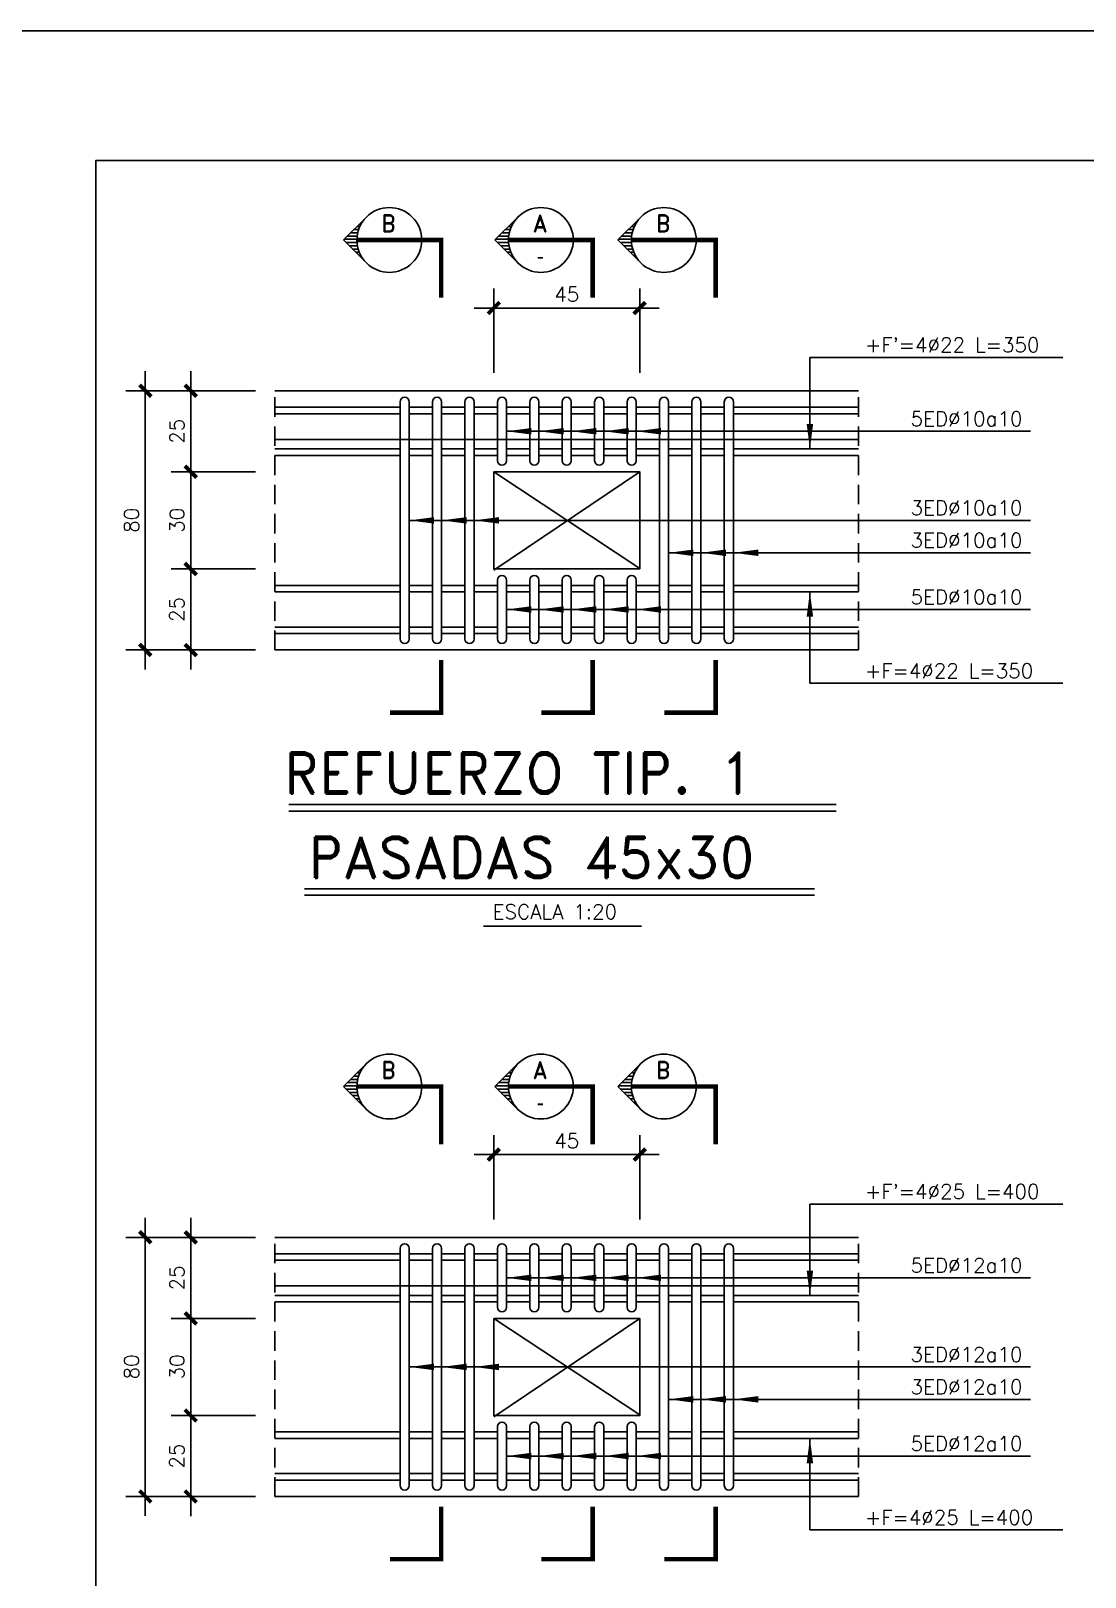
# Model space of a CAD drawing. Extents: x -5655 to 11739, y 66 to 16160.
# Drawn here: x 4039 to 4852, y 2930 to 4123 of the extents above; entities that cross this region are included whole.
import ezdxf
from ezdxf.enums import TextEntityAlignment as Align

# ---------------------------------------------------------------- set-up
doc = ezdxf.new("R2010")
doc.units = 0
doc.header["$LTSCALE"] = 30
doc.header["$MEASUREMENT"] = 0
doc.linetypes.add('DASHED', pattern=[0.75, 0.5, -0.25])
doc.layers.get('0').update_dxf_attribs({"linetype": 'CONTINUOUS'})
for name, color, linetype in [('CORTES', 5, 'CONTINUOUS'), ('RLA-CORTES', 5, 'CONTINUOUS'), ('RLA-FORMATO', 7, 'CONTINUOUS'), ('TEXTOS1', 9, 'CONTINUOUS')]:
    doc.layers.add(name, color=color, linetype=linetype)
doc.styles.add('ROMAND', font='romand', dxfattribs={"height": 31.5})
doc.styles.add('ROMANS', font='romans.shx', dxfattribs={"height": 11.25})
doc.styles.add('SIETE50', font='ROMAND.SHX', dxfattribs={"height": 31.5})
doc.dimstyles.new('ING20', dxfattribs={"dimscale": 50, "dimtxt": 0.27, "dimasz": 0.3, "dimexe": 0.3, "dimexo": 1, "dimgap": 0.1, "dimtad": 1, "dimdec": 1, "dimlfac": 0.4, "dimzin": 12, "dimdsep": 46, "dimtxsty": 'ROMANS', "dimblk1": 'TICK1', "dimblk2": 'TICK1', "dimsah": 1, "dimcen": 0.09, "dimse1": 1, "dimse2": 1, "dimclrd": 2, "dimclre": 1, "dimclrt": 3, "dimadec": 0, "dimazin": 0, "dimtfac": 1, "dimtdec": 1, "dimtix": 1, "dimtmove": 2, "dimatfit": 3, "dimldrblk": 'TICK1', "dimfxl": 1, "dimtolj": 1, "dimtzin": 12, "dimarcsym": 0})

# ---------------------------------------------------------------- blocks, each defined once
blk = doc.blocks.new('TICK1')
at = {"color": 2}
for points in [[(0, 0), (-1, 0)], [(0, 0), (1, 0)]]:
    blk.add_lwpolyline(points, dxfattribs=at)
at = {"color": 2, "const_width": 0.2}
blk.add_lwpolyline([(-0.3, -0.3), (0.3, 0.3)], dxfattribs=at)
blk = doc.blocks.new('*D60')
at = {"layer": 'RLA-CORTES', "color": 2, "lineweight": -2, "transparency": 16777216}
blk.add_line((4127.2, 3660.5), (4127.2, 3830.5), dxfattribs=at)
at = {"layer": 'RLA-CORTES', "color": 2, "lineweight": -2, "transparency": 16777216, "xscale": 15, "yscale": 15, "zscale": 15}
for p, rotation in [((4127.2, 3845.5), 90), ((4127.2, 3645.5), 270)]:
    blk.add_blockref('TICK1', p, dxfattribs=dict(at, rotation=rotation))
at = {"layer": 'RLA-CORTES', "color": 3, "transparency": 16777216, "insert": (4116.6, 3745.5), "char_height": 11.25, "attachment_point": 5, "rotation": 90, "style": 'ROMANS'}
blk.add_mtext('\\A1;80', dxfattribs=at)
blk = doc.blocks.new('*D61')
at = {"layer": 'RLA-CORTES', "color": 2, "lineweight": -2, "transparency": 16777216}
blk.add_line((4162.2, 3723), (4162.2, 3768), dxfattribs=at)
at = {"layer": 'RLA-CORTES', "color": 2, "lineweight": -2, "transparency": 16777216, "xscale": 15, "yscale": 15, "zscale": 15}
for p, rotation in [((4162.2, 3783), 90), ((4162.2, 3708), 270)]:
    blk.add_blockref('TICK1', p, dxfattribs=dict(at, rotation=rotation))
at = {"layer": 'RLA-CORTES', "color": 3, "transparency": 16777216, "insert": (4151.6, 3745.5), "char_height": 11.25, "attachment_point": 5, "rotation": 90, "style": 'ROMANS'}
blk.add_mtext('\\A1;30', dxfattribs=at)
blk = doc.blocks.new('*D62')
at = {"layer": 'RLA-CORTES', "color": 2, "lineweight": -2, "transparency": 16777216}
blk.add_line((4410.9, 3909.3), (4493.4, 3909.3), dxfattribs=at)
at = {"layer": 'RLA-CORTES', "color": 2, "lineweight": -2, "transparency": 16777216, "xscale": 15, "yscale": 15, "zscale": 15, "rotation": 180}
blk.add_blockref('TICK1', (4395.9, 3909.3), dxfattribs=at)
at = {"layer": 'RLA-CORTES', "color": 2, "lineweight": -2, "transparency": 16777216, "xscale": 15, "yscale": 15, "zscale": 15}
blk.add_blockref('TICK1', (4508.4, 3909.3), dxfattribs=at)
at = {"layer": 'RLA-CORTES', "color": 3, "transparency": 16777216, "insert": (4452.2, 3919.9), "char_height": 11.25, "attachment_point": 5, "style": 'ROMANS'}
blk.add_mtext('\\A1;45', dxfattribs=at)
blk = doc.blocks.new('*D63')
at = {"layer": 'RLA-CORTES', "color": 2, "lineweight": -2, "transparency": 16777216}
blk.add_line((4162.2, 3798), (4162.2, 3830.5), dxfattribs=at)
at = {"layer": 'RLA-CORTES', "color": 2, "lineweight": -2, "transparency": 16777216, "xscale": 15, "yscale": 15, "zscale": 15}
for p, rotation in [((4162.2, 3845.5), 90), ((4162.2, 3783), 270)]:
    blk.add_blockref('TICK1', p, dxfattribs=dict(at, rotation=rotation))
at = {"layer": 'RLA-CORTES', "color": 3, "transparency": 16777216, "insert": (4151.6, 3814.2), "char_height": 11.25, "attachment_point": 5, "rotation": 90, "style": 'ROMANS'}
blk.add_mtext('\\A1;25', dxfattribs=at)
blk = doc.blocks.new('*D50')
at = {"layer": 'RLA-CORTES', "color": 2, "lineweight": -2, "transparency": 16777216}
blk.add_line((3283.5, 167.6), (3283.5, 200.1), dxfattribs=at)
at = {"layer": 'RLA-CORTES', "color": 2, "lineweight": -2, "transparency": 16777216, "xscale": 15, "yscale": 15, "zscale": 15}
for p, rotation in [((3283.5, 215.1), 90), ((3283.5, 152.6), 270)]:
    blk.add_blockref('TICK1', p, dxfattribs=dict(at, rotation=rotation))
at = {"layer": 'RLA-CORTES', "color": 3, "transparency": 16777216, "insert": (3272.8, 183.9), "char_height": 11.25, "attachment_point": 5, "rotation": 90, "style": 'ROMANS'}
blk.add_mtext('\\A1;25', dxfattribs=at)
blk = doc.blocks.new('*X49')
at = {"color": 0}
for p, q in [((2610.1, 1260), (2610.4, 1260)), ((2611.9, 1257.5), (2612.9, 1257.5)), ((2613.2, 1255), (2615.4, 1255)), ((2614.2, 1252.5), (2617.9, 1252.5)), ((2614.9, 1250), (2620.4, 1250)), ((2615.3, 1247.5), (2622.9, 1247.5)), ((2615.4, 1242.5), (2623.9, 1242.5)), ((2615.5, 1245), (2625.4, 1245)), ((2610.9, 1230), (2611.4, 1230)), ((2612.4, 1232.5), (2613.9, 1232.5)), ((2613.6, 1235), (2616.4, 1235)), ((2614.5, 1237.5), (2618.9, 1237.5)), ((2615.1, 1240), (2621.4, 1240)), ((2608.8, 1227.5), (2608.9, 1227.5))]:
    blk.add_line(p, q, dxfattribs=at)
blk = doc.blocks.new('*D72')
at = {"layer": 'RLA-CORTES', "color": 2, "lineweight": -2, "transparency": 16777216}
blk.add_line((4127.2, 3007.3), (4127.2, 3177.3), dxfattribs=at)
at = {"layer": 'RLA-CORTES', "color": 2, "lineweight": -2, "transparency": 16777216, "xscale": 15, "yscale": 15, "zscale": 15}
for p, rotation in [((4127.2, 3192.3), 90), ((4127.2, 2992.3), 270)]:
    blk.add_blockref('TICK1', p, dxfattribs=dict(at, rotation=rotation))
at = {"layer": 'RLA-CORTES', "color": 3, "transparency": 16777216, "insert": (4116.6, 3092.3), "char_height": 11.25, "attachment_point": 5, "rotation": 90, "style": 'ROMANS'}
blk.add_mtext('\\A1;80', dxfattribs=at)
blk = doc.blocks.new('*D73')
at = {"layer": 'RLA-CORTES', "color": 2, "lineweight": -2, "transparency": 16777216}
blk.add_line((4162.2, 3069.8), (4162.2, 3114.8), dxfattribs=at)
at = {"layer": 'RLA-CORTES', "color": 2, "lineweight": -2, "transparency": 16777216, "xscale": 15, "yscale": 15, "zscale": 15}
for p, rotation in [((4162.2, 3129.8), 90), ((4162.2, 3054.8), 270)]:
    blk.add_blockref('TICK1', p, dxfattribs=dict(at, rotation=rotation))
at = {"layer": 'RLA-CORTES', "color": 3, "transparency": 16777216, "insert": (4151.6, 3092.3), "char_height": 11.25, "attachment_point": 5, "rotation": 90, "style": 'ROMANS'}
blk.add_mtext('\\A1;30', dxfattribs=at)
blk = doc.blocks.new('*D74')
at = {"layer": 'RLA-CORTES', "color": 2, "lineweight": -2, "transparency": 16777216}
blk.add_line((4410.9, 3256.1), (4493.4, 3256.1), dxfattribs=at)
at = {"layer": 'RLA-CORTES', "color": 2, "lineweight": -2, "transparency": 16777216, "xscale": 15, "yscale": 15, "zscale": 15, "rotation": 180}
blk.add_blockref('TICK1', (4395.9, 3256.1), dxfattribs=at)
at = {"layer": 'RLA-CORTES', "color": 2, "lineweight": -2, "transparency": 16777216, "xscale": 15, "yscale": 15, "zscale": 15}
blk.add_blockref('TICK1', (4508.4, 3256.1), dxfattribs=at)
at = {"layer": 'RLA-CORTES', "color": 3, "transparency": 16777216, "insert": (4452.2, 3266.8), "char_height": 11.25, "attachment_point": 5, "style": 'ROMANS'}
blk.add_mtext('\\A1;45', dxfattribs=at)
blk = doc.blocks.new('*D75')
at = {"layer": 'RLA-CORTES', "color": 2, "lineweight": -2, "transparency": 16777216}
blk.add_line((4162.2, 3144.8), (4162.2, 3177.3), dxfattribs=at)
at = {"layer": 'RLA-CORTES', "color": 2, "lineweight": -2, "transparency": 16777216, "xscale": 15, "yscale": 15, "zscale": 15}
for p, rotation in [((4162.2, 3192.3), 90), ((4162.2, 3129.8), 270)]:
    blk.add_blockref('TICK1', p, dxfattribs=dict(at, rotation=rotation))
at = {"layer": 'RLA-CORTES', "color": 3, "transparency": 16777216, "insert": (4151.6, 3161), "char_height": 11.25, "attachment_point": 5, "rotation": 90, "style": 'ROMANS'}
blk.add_mtext('\\A1;25', dxfattribs=at)
blk = doc.blocks.new('A$C4A9C2AA3')
at = {"layer": 'RLA-CORTES'}
dim = blk.add_linear_dim(base=(-50, 0), p1=(-50, -62.5), p2=(0, 0), angle=90, dimstyle='ING20', dxfattribs=at)
dim.commit()
dim.dimension.update_dxf_attribs({"geometry": '*D50', "text_midpoint": (-60.62, -31.25), "insert": (-3333.47, -215.11)})

msp = doc.modelspace()

# ---------------------------------------------------------------- linework, layer by layer
at = {"layer": 'CORTES', "color": 2}
for p, q in [((4323.682, 3832.774), (4227.182, 3832.774)), ((4348.682, 3832.774), (4330.682, 3832.774)), ((4373.682, 3832.774), (4355.682, 3832.774)), ((4398.682, 3832.774), (4380.682, 3832.774)), ((4423.682, 3832.774), (4405.682, 3832.774)), ((4448.682, 3832.774), (4430.682, 3832.774)), ((4473.682, 3832.774), (4455.682, 3832.774)), ((4498.682, 3832.774), (4480.682, 3832.774)), ((4523.682, 3832.774), (4505.682, 3832.774)), ((4548.682, 3832.774), (4530.682, 3832.774)), ((4573.682, 3832.774), (4555.682, 3832.774)), ((4677.182, 3832.774), (4580.682, 3832.774)), ((4323.682, 3827.784), (4227.182, 3827.784)), ((4348.682, 3827.784), (4330.682, 3827.784)), ((4373.682, 3827.784), (4355.682, 3827.784)), ((4398.682, 3827.784), (4380.682, 3827.784)), ((4423.682, 3827.784), (4405.682, 3827.784)), ((4448.682, 3827.784), (4430.682, 3827.784)), ((4473.682, 3827.784), (4455.682, 3827.784)), ((4498.682, 3827.784), (4480.682, 3827.784)), ((4523.682, 3827.784), (4505.682, 3827.784)), ((4548.682, 3827.784), (4530.682, 3827.784)), ((4573.682, 3827.784), (4555.682, 3827.784)), ((4677.182, 3827.784), (4580.682, 3827.784)), ((4323.682, 3800.632), (4227.182, 3800.632)), ((4323.682, 3795.642), (4227.182, 3795.642)), ((4348.682, 3800.632), (4330.682, 3800.632)), ((4348.682, 3795.642), (4330.682, 3795.642)), ((4373.682, 3800.632), (4355.682, 3800.632)), ((4373.682, 3795.642), (4355.682, 3795.642)), ((4398.682, 3800.632), (4380.682, 3800.632)), ((4398.682, 3795.642), (4380.682, 3795.642)), ((4423.682, 3800.632), (4405.682, 3800.632)), ((4423.682, 3795.642), (4405.682, 3795.642)), ((4448.682, 3800.632), (4430.682, 3800.632)), ((4448.682, 3795.642), (4430.682, 3795.642)), ((4473.682, 3800.632), (4455.682, 3800.632)), ((4473.682, 3795.642), (4455.682, 3795.642)), ((4498.682, 3800.632), (4480.682, 3800.632)), ((4498.682, 3795.642), (4480.682, 3795.642)), ((4523.682, 3800.632), (4505.682, 3800.632)), ((4523.682, 3795.642), (4505.682, 3795.642)), ((4548.682, 3800.632), (4530.682, 3800.632)), ((4548.682, 3795.642), (4530.682, 3795.642)), ((4573.682, 3800.632), (4555.682, 3800.632)), ((4573.682, 3795.642), (4555.682, 3795.642)), ((4677.182, 3800.632), (4580.682, 3800.632)), ((4677.182, 3795.642), (4580.682, 3795.642)), ((4323.682, 3695.274), (4227.182, 3695.274)), ((4323.682, 3690.284), (4227.182, 3690.284)), ((4348.682, 3695.274), (4330.682, 3695.274)), ((4348.682, 3690.284), (4330.682, 3690.284)), ((4373.682, 3695.274), (4355.682, 3695.274)), ((4373.682, 3690.284), (4355.682, 3690.284)), ((4398.682, 3695.274), (4380.682, 3695.274)), ((4398.682, 3690.284), (4380.682, 3690.284)), ((4423.682, 3695.274), (4405.682, 3695.274)), ((4423.682, 3690.284), (4405.682, 3690.284)), ((4448.682, 3695.274), (4430.682, 3695.274)), ((4448.682, 3690.284), (4430.682, 3690.284)), ((4473.682, 3695.274), (4455.682, 3695.274)), ((4473.682, 3690.284), (4455.682, 3690.284)), ((4498.682, 3695.274), (4480.682, 3695.274)), ((4498.682, 3690.284), (4480.682, 3690.284)), ((4523.682, 3695.274), (4505.682, 3695.274)), ((4523.682, 3690.284), (4505.682, 3690.284)), ((4548.682, 3695.274), (4530.682, 3695.274)), ((4548.682, 3690.284), (4530.682, 3690.284)), ((4573.682, 3695.274), (4555.682, 3695.274)), ((4573.682, 3690.284), (4555.682, 3690.284)), ((4677.182, 3695.274), (4580.682, 3695.274)), ((4677.182, 3690.284), (4580.682, 3690.284)), ((4323.682, 3663.132), (4227.182, 3663.132)), ((4348.682, 3663.132), (4330.682, 3663.132)), ((4373.682, 3663.132), (4355.682, 3663.132)), ((4398.682, 3663.132), (4380.682, 3663.132)), ((4423.682, 3663.132), (4405.682, 3663.132)), ((4448.682, 3663.132), (4430.682, 3663.132)), ((4473.682, 3663.132), (4455.682, 3663.132)), ((4498.682, 3663.132), (4480.682, 3663.132)), ((4523.682, 3663.132), (4505.682, 3663.132)), ((4548.682, 3663.132), (4530.682, 3663.132)), ((4573.682, 3663.132), (4555.682, 3663.132)), ((4677.182, 3663.132), (4580.682, 3663.132)), ((4323.682, 3658.142), (4227.182, 3658.142)), ((4348.682, 3658.142), (4330.682, 3658.142)), ((4373.682, 3658.142), (4355.682, 3658.142)), ((4398.682, 3658.142), (4380.682, 3658.142)), ((4423.682, 3658.142), (4405.682, 3658.142)), ((4448.682, 3658.142), (4430.682, 3658.142)), ((4473.682, 3658.142), (4455.682, 3658.142)), ((4498.682, 3658.142), (4480.682, 3658.142)), ((4523.682, 3658.142), (4505.682, 3658.142)), ((4548.682, 3658.142), (4530.682, 3658.142)), ((4573.682, 3658.142), (4555.682, 3658.142)), ((4677.182, 3658.142), (4580.682, 3658.142)), ((4323.682, 3179.597), (4227.182, 3179.597)), ((4323.682, 3174.608), (4227.182, 3174.608)), ((4348.682, 3179.597), (4330.682, 3179.597)), ((4348.682, 3174.608), (4330.682, 3174.608)), ((4373.682, 3179.597), (4355.682, 3179.597)), ((4373.682, 3174.608), (4355.682, 3174.608)), ((4398.682, 3179.597), (4380.682, 3179.597)), ((4398.682, 3174.608), (4380.682, 3174.608)), ((4423.682, 3179.597), (4405.682, 3179.597)), ((4423.682, 3174.608), (4405.682, 3174.608)), ((4448.682, 3179.597), (4430.682, 3179.597)), ((4448.682, 3174.608), (4430.682, 3174.608)), ((4473.682, 3179.597), (4455.682, 3179.597)), ((4473.682, 3174.608), (4455.682, 3174.608)), ((4498.682, 3179.597), (4480.682, 3179.597)), ((4498.682, 3174.608), (4480.682, 3174.608)), ((4523.682, 3179.597), (4505.682, 3179.597)), ((4523.682, 3174.608), (4505.682, 3174.608)), ((4548.682, 3179.597), (4530.682, 3179.597)), ((4548.682, 3174.608), (4530.682, 3174.608)), ((4573.682, 3179.597), (4555.682, 3179.597)), ((4573.682, 3174.608), (4555.682, 3174.608)), ((4677.182, 3179.597), (4580.682, 3179.597)), ((4677.182, 3174.608), (4580.682, 3174.608)), ((4323.682, 3147.455), (4227.182, 3147.455)), ((4323.682, 3142.466), (4227.182, 3142.466)), ((4348.682, 3147.455), (4330.682, 3147.455)), ((4348.682, 3142.466), (4330.682, 3142.466)), ((4373.682, 3147.455), (4355.682, 3147.455)), ((4373.682, 3142.466), (4355.682, 3142.466)), ((4398.682, 3147.455), (4380.682, 3147.455)), ((4398.682, 3142.466), (4380.682, 3142.466)), ((4423.682, 3147.455), (4405.682, 3147.455)), ((4423.682, 3142.466), (4405.682, 3142.466)), ((4448.682, 3147.455), (4430.682, 3147.455)), ((4448.682, 3142.466), (4430.682, 3142.466)), ((4473.682, 3147.455), (4455.682, 3147.455)), ((4473.682, 3142.466), (4455.682, 3142.466)), ((4498.682, 3147.455), (4480.682, 3147.455)), ((4498.682, 3142.466), (4480.682, 3142.466)), ((4523.682, 3147.455), (4505.682, 3147.455)), ((4523.682, 3142.466), (4505.682, 3142.466)), ((4548.682, 3147.455), (4530.682, 3147.455)), ((4548.682, 3142.466), (4530.682, 3142.466)), ((4573.682, 3147.455), (4555.682, 3147.455)), ((4573.682, 3142.466), (4555.682, 3142.466)), ((4677.182, 3147.455), (4580.682, 3147.455)), ((4677.182, 3142.466), (4580.682, 3142.466)), ((4323.682, 3042.097), (4227.182, 3042.097)), ((4348.682, 3042.097), (4330.682, 3042.097)), ((4373.682, 3042.097), (4355.682, 3042.097)), ((4398.682, 3042.097), (4380.682, 3042.097)), ((4423.682, 3042.097), (4405.682, 3042.097)), ((4448.682, 3042.097), (4430.682, 3042.097)), ((4473.682, 3042.097), (4455.682, 3042.097)), ((4498.682, 3042.097), (4480.682, 3042.097)), ((4523.682, 3042.097), (4505.682, 3042.097)), ((4548.682, 3042.097), (4530.682, 3042.097)), ((4573.682, 3042.097), (4555.682, 3042.097)), ((4677.182, 3042.097), (4580.682, 3042.097)), ((4323.682, 3037.108), (4227.182, 3037.108)), ((4348.682, 3037.108), (4330.682, 3037.108)), ((4373.682, 3037.108), (4355.682, 3037.108)), ((4398.682, 3037.108), (4380.682, 3037.108)), ((4423.682, 3037.108), (4405.682, 3037.108)), ((4448.682, 3037.108), (4430.682, 3037.108)), ((4473.682, 3037.108), (4455.682, 3037.108)), ((4498.682, 3037.108), (4480.682, 3037.108)), ((4523.682, 3037.108), (4505.682, 3037.108)), ((4548.682, 3037.108), (4530.682, 3037.108)), ((4573.682, 3037.108), (4555.682, 3037.108)), ((4677.182, 3037.108), (4580.682, 3037.108)), ((4323.682, 3009.955), (4227.182, 3009.955)), ((4348.682, 3009.955), (4330.682, 3009.955)), ((4373.682, 3009.955), (4355.682, 3009.955)), ((4398.682, 3009.955), (4380.682, 3009.955)), ((4423.682, 3009.955), (4405.682, 3009.955)), ((4448.682, 3009.955), (4430.682, 3009.955)), ((4473.682, 3009.955), (4455.682, 3009.955)), ((4498.682, 3009.955), (4480.682, 3009.955)), ((4523.682, 3009.955), (4505.682, 3009.955)), ((4548.682, 3009.955), (4530.682, 3009.955)), ((4573.682, 3009.955), (4555.682, 3009.955)), ((4677.182, 3009.955), (4580.682, 3009.955)), ((4323.682, 3004.966), (4227.182, 3004.966)), ((4348.682, 3004.966), (4330.682, 3004.966)), ((4373.682, 3004.966), (4355.682, 3004.966)), ((4398.682, 3004.966), (4380.682, 3004.966)), ((4423.682, 3004.966), (4405.682, 3004.966)), ((4448.682, 3004.966), (4430.682, 3004.966)), ((4473.682, 3004.966), (4455.682, 3004.966)), ((4498.682, 3004.966), (4480.682, 3004.966)), ((4523.682, 3004.966), (4505.682, 3004.966)), ((4548.682, 3004.966), (4530.682, 3004.966)), ((4573.682, 3004.966), (4555.682, 3004.966)), ((4677.182, 3004.966), (4580.682, 3004.966))]:
    msp.add_line(p, q, dxfattribs=at)
at = {"layer": 'CORTES', "color": 1}
for points in [[(4327.182, 3650.461, 0.41421356), (4330.682, 3653.961), (4330.682, 3836.955, 0.41421356), (4327.182, 3840.455), (4327.182, 3840.455), (4327.182, 3840.455, 0.41421356), (4323.682, 3836.955), (4323.682, 3653.961, 0.41421356), (4327.182, 3650.461)], [(4352.182, 3650.461, 0.41421356), (4355.682, 3653.961), (4355.682, 3836.955, 0.41421356), (4352.182, 3840.455), (4352.182, 3840.455), (4352.182, 3840.455, 0.41421356), (4348.682, 3836.955), (4348.682, 3653.961, 0.41421356), (4352.182, 3650.461)], [(4377.182, 3650.461, 0.41421356), (4380.682, 3653.961), (4380.682, 3836.955, 0.41421356), (4377.182, 3840.455), (4377.182, 3840.455), (4377.182, 3840.455, 0.41421356), (4373.682, 3836.955), (4373.682, 3653.961, 0.41421356), (4377.182, 3650.461)], [(4402.182, 3787.961, 0.41421356), (4405.682, 3791.461), (4405.682, 3836.955, 0.41421356), (4402.182, 3840.455), (4402.182, 3840.455), (4402.182, 3840.455, 0.41421356), (4398.682, 3836.955), (4398.682, 3791.461, 0.41421356), (4402.182, 3787.961)], [(4402.182, 3787.961, 0.41421356), (4405.682, 3791.461), (4405.682, 3836.955, 0.41421356), (4402.182, 3840.455), (4402.182, 3840.455), (4402.182, 3840.455, 0.41421356), (4398.682, 3836.955), (4398.682, 3791.461, 0.41421356), (4402.182, 3787.961)], [(4427.182, 3787.961, 0.41421356), (4430.682, 3791.461), (4430.682, 3836.955, 0.41421356), (4427.182, 3840.455), (4427.182, 3840.455), (4427.182, 3840.455, 0.41421356), (4423.682, 3836.955), (4423.682, 3791.461, 0.41421356), (4427.182, 3787.961)], [(4427.182, 3787.961, 0.41421356), (4430.682, 3791.461), (4430.682, 3836.955, 0.41421356), (4427.182, 3840.455), (4427.182, 3840.455), (4427.182, 3840.455, 0.41421356), (4423.682, 3836.955), (4423.682, 3791.461, 0.41421356), (4427.182, 3787.961)], [(4452.182, 3787.961, 0.41421356), (4455.682, 3791.461), (4455.682, 3836.955, 0.41421356), (4452.182, 3840.455), (4452.182, 3840.455), (4452.182, 3840.455, 0.41421356), (4448.682, 3836.955), (4448.682, 3791.461, 0.41421356), (4452.182, 3787.961)], [(4452.182, 3787.961, 0.41421356), (4455.682, 3791.461), (4455.682, 3836.955, 0.41421356), (4452.182, 3840.455), (4452.182, 3840.455), (4452.182, 3840.455, 0.41421356), (4448.682, 3836.955), (4448.682, 3791.461, 0.41421356), (4452.182, 3787.961)], [(4477.182, 3787.961, 0.41421356), (4480.682, 3791.461), (4480.682, 3836.955, 0.41421356), (4477.182, 3840.455), (4477.182, 3840.455), (4477.182, 3840.455, 0.41421356), (4473.682, 3836.955), (4473.682, 3791.461, 0.41421356), (4477.182, 3787.961)], [(4477.182, 3787.961, 0.41421356), (4480.682, 3791.461), (4480.682, 3836.955, 0.41421356), (4477.182, 3840.455), (4477.182, 3840.455), (4477.182, 3840.455, 0.41421356), (4473.682, 3836.955), (4473.682, 3791.461, 0.41421356), (4477.182, 3787.961)], [(4502.182, 3787.961, 0.41421356), (4505.682, 3791.461), (4505.682, 3836.955, 0.41421356), (4502.182, 3840.455), (4502.182, 3840.455), (4502.182, 3840.455, 0.41421356), (4498.682, 3836.955), (4498.682, 3791.461, 0.41421356), (4502.182, 3787.961)], [(4502.182, 3787.961, 0.41421356), (4505.682, 3791.461), (4505.682, 3836.955, 0.41421356), (4502.182, 3840.455), (4502.182, 3840.455), (4502.182, 3840.455, 0.41421356), (4498.682, 3836.955), (4498.682, 3791.461, 0.41421356), (4502.182, 3787.961)], [(4527.182, 3650.461, 0.41421356), (4530.682, 3653.961), (4530.682, 3836.955, 0.41421356), (4527.182, 3840.455), (4527.182, 3840.455), (4527.182, 3840.455, 0.41421356), (4523.682, 3836.955), (4523.682, 3653.961, 0.41421356), (4527.182, 3650.461)], [(4552.182, 3650.461, 0.41421356), (4555.682, 3653.961), (4555.682, 3836.955, 0.41421356), (4552.182, 3840.455), (4552.182, 3840.455), (4552.182, 3840.455, 0.41421356), (4548.682, 3836.955), (4548.682, 3653.961, 0.41421356), (4552.182, 3650.461)], [(4577.182, 3650.461, 0.41421356), (4580.682, 3653.961), (4580.682, 3836.955, 0.41421356), (4577.182, 3840.455), (4577.182, 3840.455), (4577.182, 3840.455, 0.41421356), (4573.682, 3836.955), (4573.682, 3653.961, 0.41421356), (4577.182, 3650.461)], [(4402.182, 3650.461, 0.41421356), (4405.682, 3653.961), (4405.682, 3699.455, 0.41421356), (4402.182, 3702.955), (4402.182, 3702.955), (4402.182, 3702.955, 0.41421356), (4398.682, 3699.455), (4398.682, 3653.961, 0.41421356), (4402.182, 3650.461)], [(4427.182, 3650.461, 0.41421356), (4430.682, 3653.961), (4430.682, 3699.455, 0.41421356), (4427.182, 3702.955), (4427.182, 3702.955), (4427.182, 3702.955, 0.41421356), (4423.682, 3699.455), (4423.682, 3653.961, 0.41421356), (4427.182, 3650.461)], [(4452.182, 3650.461, 0.41421356), (4455.682, 3653.961), (4455.682, 3699.455, 0.41421356), (4452.182, 3702.955), (4452.182, 3702.955), (4452.182, 3702.955, 0.41421356), (4448.682, 3699.455), (4448.682, 3653.961, 0.41421356), (4452.182, 3650.461)], [(4477.182, 3650.461, 0.41421356), (4480.682, 3653.961), (4480.682, 3699.455, 0.41421356), (4477.182, 3702.955), (4477.182, 3702.955), (4477.182, 3702.955, 0.41421356), (4473.682, 3699.455), (4473.682, 3653.961, 0.41421356), (4477.182, 3650.461)], [(4502.182, 3650.461, 0.41421356), (4505.682, 3653.961), (4505.682, 3699.455, 0.41421356), (4502.182, 3702.955), (4502.182, 3702.955), (4502.182, 3702.955, 0.41421356), (4498.682, 3699.455), (4498.682, 3653.961, 0.41421356), (4502.182, 3650.461)], [(4327.182, 2997.284, 0.41421356), (4330.682, 3000.784), (4330.682, 3183.779, 0.41421356), (4327.182, 3187.279), (4327.182, 3187.279), (4327.182, 3187.279, 0.41421356), (4323.682, 3183.779), (4323.682, 3000.784, 0.41421356), (4327.182, 2997.284)], [(4352.182, 2997.284, 0.41421356), (4355.682, 3000.784), (4355.682, 3183.779, 0.41421356), (4352.182, 3187.279), (4352.182, 3187.279), (4352.182, 3187.279, 0.41421356), (4348.682, 3183.779), (4348.682, 3000.784, 0.41421356), (4352.182, 2997.284)], [(4377.182, 2997.284, 0.41421356), (4380.682, 3000.784), (4380.682, 3183.779, 0.41421356), (4377.182, 3187.279), (4377.182, 3187.279), (4377.182, 3187.279, 0.41421356), (4373.682, 3183.779), (4373.682, 3000.784, 0.41421356), (4377.182, 2997.284)], [(4402.182, 3134.784, 0.41421356), (4405.682, 3138.284), (4405.682, 3183.779, 0.41421356), (4402.182, 3187.279), (4402.182, 3187.279), (4402.182, 3187.279, 0.41421356), (4398.682, 3183.779), (4398.682, 3138.284, 0.41421356), (4402.182, 3134.784)], [(4402.182, 3134.784, 0.41421356), (4405.682, 3138.284), (4405.682, 3183.779, 0.41421356), (4402.182, 3187.279), (4402.182, 3187.279), (4402.182, 3187.279, 0.41421356), (4398.682, 3183.779), (4398.682, 3138.284, 0.41421356), (4402.182, 3134.784)], [(4427.182, 3134.784, 0.41421356), (4430.682, 3138.284), (4430.682, 3183.779, 0.41421356), (4427.182, 3187.279), (4427.182, 3187.279), (4427.182, 3187.279, 0.41421356), (4423.682, 3183.779), (4423.682, 3138.284, 0.41421356), (4427.182, 3134.784)], [(4427.182, 3134.784, 0.41421356), (4430.682, 3138.284), (4430.682, 3183.779, 0.41421356), (4427.182, 3187.279), (4427.182, 3187.279), (4427.182, 3187.279, 0.41421356), (4423.682, 3183.779), (4423.682, 3138.284, 0.41421356), (4427.182, 3134.784)], [(4452.182, 3134.784, 0.41421356), (4455.682, 3138.284), (4455.682, 3183.779, 0.41421356), (4452.182, 3187.279), (4452.182, 3187.279), (4452.182, 3187.279, 0.41421356), (4448.682, 3183.779), (4448.682, 3138.284, 0.41421356), (4452.182, 3134.784)], [(4452.182, 3134.784, 0.41421356), (4455.682, 3138.284), (4455.682, 3183.779, 0.41421356), (4452.182, 3187.279), (4452.182, 3187.279), (4452.182, 3187.279, 0.41421356), (4448.682, 3183.779), (4448.682, 3138.284, 0.41421356), (4452.182, 3134.784)], [(4477.182, 3134.784, 0.41421356), (4480.682, 3138.284), (4480.682, 3183.779, 0.41421356), (4477.182, 3187.279), (4477.182, 3187.279), (4477.182, 3187.279, 0.41421356), (4473.682, 3183.779), (4473.682, 3138.284, 0.41421356), (4477.182, 3134.784)], [(4477.182, 3134.784, 0.41421356), (4480.682, 3138.284), (4480.682, 3183.779, 0.41421356), (4477.182, 3187.279), (4477.182, 3187.279), (4477.182, 3187.279, 0.41421356), (4473.682, 3183.779), (4473.682, 3138.284, 0.41421356), (4477.182, 3134.784)], [(4502.182, 3134.784, 0.41421356), (4505.682, 3138.284), (4505.682, 3183.779, 0.41421356), (4502.182, 3187.279), (4502.182, 3187.279), (4502.182, 3187.279, 0.41421356), (4498.682, 3183.779), (4498.682, 3138.284, 0.41421356), (4502.182, 3134.784)], [(4502.182, 3134.784, 0.41421356), (4505.682, 3138.284), (4505.682, 3183.779, 0.41421356), (4502.182, 3187.279), (4502.182, 3187.279), (4502.182, 3187.279, 0.41421356), (4498.682, 3183.779), (4498.682, 3138.284, 0.41421356), (4502.182, 3134.784)], [(4527.182, 2997.284, 0.41421356), (4530.682, 3000.784), (4530.682, 3183.779, 0.41421356), (4527.182, 3187.279), (4527.182, 3187.279), (4527.182, 3187.279, 0.41421356), (4523.682, 3183.779), (4523.682, 3000.784, 0.41421356), (4527.182, 2997.284)], [(4552.182, 2997.284, 0.41421356), (4555.682, 3000.784), (4555.682, 3183.779, 0.41421356), (4552.182, 3187.279), (4552.182, 3187.279), (4552.182, 3187.279, 0.41421356), (4548.682, 3183.779), (4548.682, 3000.784, 0.41421356), (4552.182, 2997.284)], [(4577.182, 2997.284, 0.41421356), (4580.682, 3000.784), (4580.682, 3183.779, 0.41421356), (4577.182, 3187.279), (4577.182, 3187.279), (4577.182, 3187.279, 0.41421356), (4573.682, 3183.779), (4573.682, 3000.784, 0.41421356), (4577.182, 2997.284)], [(4402.182, 2997.284, 0.41421356), (4405.682, 3000.784), (4405.682, 3046.279, 0.41421356), (4402.182, 3049.779), (4402.182, 3049.779), (4402.182, 3049.779, 0.41421356), (4398.682, 3046.279), (4398.682, 3000.784, 0.41421356), (4402.182, 2997.284)], [(4427.182, 2997.284, 0.41421356), (4430.682, 3000.784), (4430.682, 3046.279, 0.41421356), (4427.182, 3049.779), (4427.182, 3049.779), (4427.182, 3049.779, 0.41421356), (4423.682, 3046.279), (4423.682, 3000.784, 0.41421356), (4427.182, 2997.284)], [(4452.182, 2997.284, 0.41421356), (4455.682, 3000.784), (4455.682, 3046.279, 0.41421356), (4452.182, 3049.779), (4452.182, 3049.779), (4452.182, 3049.779, 0.41421356), (4448.682, 3046.279), (4448.682, 3000.784, 0.41421356), (4452.182, 2997.284)], [(4477.182, 2997.284, 0.41421356), (4480.682, 3000.784), (4480.682, 3046.279, 0.41421356), (4477.182, 3049.779), (4477.182, 3049.779), (4477.182, 3049.779, 0.41421356), (4473.682, 3046.279), (4473.682, 3000.784, 0.41421356), (4477.182, 2997.284)], [(4502.182, 2997.284, 0.41421356), (4505.682, 3000.784), (4505.682, 3046.279, 0.41421356), (4502.182, 3049.779), (4502.182, 3049.779), (4502.182, 3049.779, 0.41421356), (4498.682, 3046.279), (4498.682, 3000.784, 0.41421356), (4502.182, 2997.284)]]:
    msp.add_lwpolyline(points, format="xyb", close=True, dxfattribs=at)
at = {"layer": 'RLA-CORTES', "color": 2, "linetype": 'Continuous'}
for p, q in [((4297.652, 3979.496), (4279.975, 3961.818)), ((4414.516, 3979.496), (4396.839, 3961.818)), ((4509.321, 3979.496), (4491.644, 3961.818)), ((4279.975, 3961.818), (4297.652, 3944.14)), ((4396.839, 3961.818), (4414.516, 3944.14)), ((4491.644, 3961.818), (4509.321, 3944.14)), ((4297.652, 3326.319), (4279.975, 3308.642)), ((4414.516, 3326.319), (4396.839, 3308.642)), ((4509.321, 3326.319), (4491.644, 3308.642)), ((4279.975, 3308.642), (4297.652, 3290.964)), ((4396.839, 3308.642), (4414.516, 3290.964)), ((4491.644, 3308.642), (4509.321, 3290.964))]:
    msp.add_line(p, q, dxfattribs=at)
at = {"layer": 'RLA-CORTES', "color": 1}
for p, q in [((4395.932, 3859.319), (4395.932, 3924.319)), ((4508.432, 3859.319), (4508.432, 3924.319)), ((4212.182, 3845.458), (4112.182, 3845.458)), ((4212.182, 3782.958), (4147.182, 3782.958)), ((4395.932, 3782.958), (4508.432, 3708.392)), ((4508.432, 3782.792), (4395.932, 3706.917)), ((4212.182, 3707.958), (4147.182, 3707.958)), ((4212.182, 3645.458), (4112.182, 3645.458)), ((4395.932, 3206.143), (4395.932, 3271.143)), ((4508.432, 3206.143), (4508.432, 3271.143)), ((4212.182, 3192.281), (4112.182, 3192.281)), ((4212.182, 3129.781), (4147.182, 3129.781)), ((4395.932, 3129.781), (4508.432, 3055.216)), ((4508.432, 3129.615), (4395.932, 3053.74)), ((4212.182, 3054.781), (4147.182, 3054.781)), ((4212.182, 2992.281), (4112.182, 2992.281))]:
    msp.add_line(p, q, dxfattribs=at)
at = {"layer": 'RLA-CORTES'}
for p, q in [((4227.182, 3845.458), (4677.182, 3845.458)), ((4227.182, 3807.958), (4677.182, 3807.958)), ((4677.182, 3645.458), (4227.182, 3645.458)), ((4227.182, 3192.281), (4677.182, 3192.281)), ((4227.182, 3154.781), (4677.182, 3154.781)), ((4677.182, 2992.281), (4227.182, 2992.281))]:
    msp.add_line(p, q, dxfattribs=at)
at = {"layer": 'RLA-CORTES', "color": 1, "linetype": 'DASHED'}
for p, q in [((4227.182, 3645.458), (4227.182, 3845.458)), ((4677.182, 3645.458), (4677.182, 3845.458)), ((4227.182, 2992.281), (4227.182, 3192.281)), ((4677.182, 2992.281), (4677.182, 3192.281))]:
    msp.add_line(p, q, dxfattribs=at)
at = {"layer": 'RLA-CORTES', "color": 6}
for p, q in [((4237.758, 3526.185), (4660.018, 3526.185)), ((4237.758, 3521.185), (4660.018, 3521.185)), ((4249.916, 3461.185), (4643.174, 3461.185)), ((4249.916, 3456.185), (4643.174, 3456.185))]:
    msp.add_line(p, q, dxfattribs=at)
at = {"layer": 'RLA-CORTES', "color": 3}
msp.add_line((4387.896, 3432.497), (4509.88, 3432.497), dxfattribs=at)
at = {"layer": 'RLA-CORTES', "color": 2}
msp.add_lwpolyline([(4088.996, 923.098), (5636.9, 923.098), (5636.9, 4023.098), (4088.996, 4023.098)], close=True, dxfattribs=at)
at = {"layer": 'RLA-CORTES', "color": 2, "linetype": 'Continuous', "const_width": 3.5}
for points in [[(4290.33, 3961.818), (4355.33, 3961.818), (4355.33, 3917.318)], [(4407.194, 3961.818), (4472.194, 3961.818), (4472.194, 3917.318)], [(4501.999, 3961.818), (4566.999, 3961.818), (4566.999, 3917.318)], [(4290.33, 3308.642), (4355.33, 3308.642), (4355.33, 3264.142)], [(4407.194, 3308.642), (4472.194, 3308.642), (4472.194, 3264.142)], [(4501.999, 3308.642), (4566.999, 3308.642), (4566.999, 3264.142)]]:
    msp.add_lwpolyline(points, dxfattribs=at)
at = {"layer": 'RLA-CORTES', "color": 3}
for points in [[(4395.932, 3782.958), (4508.432, 3782.958), (4508.432, 3707.958), (4395.932, 3707.958)], [(4395.932, 3129.781), (4508.432, 3129.781), (4508.432, 3054.781), (4395.932, 3054.781)]]:
    msp.add_lwpolyline(points, close=True, dxfattribs=at)
at = {"layer": 'RLA-CORTES', "color": 2, "const_width": 3.513}
for points in [[(4315.796, 3597.171), (4355.33, 3597.171), (4355.33, 3637.636)], [(4432.66, 3597.171), (4472.194, 3597.171), (4472.194, 3637.636)], [(4527.466, 3597.171), (4566.999, 3597.171), (4566.999, 3637.636)], [(4315.796, 2943.994), (4355.33, 2943.994), (4355.33, 2984.46)], [(4432.66, 2943.994), (4472.194, 2943.994), (4472.194, 2984.46)], [(4527.466, 2943.994), (4566.999, 2943.994), (4566.999, 2984.46)]]:
    msp.add_lwpolyline(points, dxfattribs=at)
at = {"layer": 'RLA-CORTES', "color": 1, "linetype": 'Continuous'}
for centre in [(4315.33, 3961.818), (4432.194, 3961.818), (4526.999, 3961.818), (4315.33, 3308.642), (4432.194, 3308.642), (4526.999, 3308.642)]:
    msp.add_arc(centre, 25, 225, 135, dxfattribs=at)
at = {"layer": 'RLA-CORTES', "color": 2, "linetype": 'Continuous'}
for centre in [(4315.33, 3961.818), (4432.194, 3961.818), (4526.999, 3961.818), (4315.33, 3308.642), (4432.194, 3308.642), (4526.999, 3308.642)]:
    msp.add_arc(centre, 25, 135, 225, dxfattribs=at)
at = {"layer": 'RLA-FORMATO', "color": 6, "linetype": 'Continuous'}
msp.add_line((5686.9, 4123.098), (-58.1, 4123.098), dxfattribs=at)
at = {"layer": 'TEXTOS1', "color": 1}
for p, q in [((4639.674, 3800.632), (4639.674, 3871.178)), ((4639.674, 3871.178), (4834.674, 3871.178)), ((4405.682, 3814.208), (4809.674, 3814.208)), ((4330.682, 3745.458), (4809.674, 3745.458)), ((4530.682, 3720.458), (4809.674, 3720.458)), ((4639.674, 3690.284), (4639.674, 3619.738)), ((4405.682, 3676.708), (4809.674, 3676.708)), ((4639.674, 3619.738), (4834.674, 3619.738)), ((4639.674, 3147.455), (4639.674, 3218.002)), ((4639.674, 3218.002), (4834.674, 3218.002)), ((4405.682, 3161.031), (4809.674, 3161.031)), ((4330.682, 3092.281), (4809.674, 3092.281)), ((4530.682, 3067.281), (4809.674, 3067.281)), ((4639.674, 3037.108), (4639.674, 2966.561)), ((4405.682, 3023.531), (4809.674, 3023.531)), ((4639.674, 2966.561), (4834.674, 2966.561))]:
    msp.add_line(p, q, dxfattribs=at)
at = {"layer": 'TEXTOS1', "color": 2}
for points in [[(4639.674, 3800.632, 0, 5, 0), (4639.674, 3819.844, 5, 5, 0)], [(4405.682, 3814.208, 0, 5, 0), (4424.894, 3814.208, 5, 5, 0)], [(4430.682, 3814.208, 0, 5, 0), (4449.894, 3814.208, 5, 5, 0)], [(4455.682, 3814.208, 0, 5, 0), (4474.894, 3814.208, 5, 5, 0)], [(4480.682, 3814.208, 0, 5, 0), (4499.894, 3814.208, 5, 5, 0)], [(4505.682, 3814.208, 0, 5, 0), (4524.894, 3814.208, 5, 5, 0)], [(4330.682, 3745.458, 0, 5, 0), (4349.894, 3745.458, 5, 5, 0)], [(4355.682, 3745.458, 0, 5, 0), (4374.894, 3745.458, 5, 5, 0)], [(4380.682, 3745.458, 0, 5, 0), (4399.894, 3745.458, 5, 5, 0)], [(4530.682, 3720.458, 0, 5, 0), (4549.894, 3720.458, 5, 5, 0)], [(4555.682, 3720.458, 0, 5, 0), (4574.894, 3720.458, 5, 5, 0)], [(4580.682, 3720.458, 0, 5, 0), (4599.894, 3720.458, 5, 5, 0)], [(4639.674, 3690.284, 0, 5, 0), (4639.674, 3671.072, 5, 5, 0)], [(4405.682, 3676.708, 0, 5, 0), (4424.894, 3676.708, 5, 5, 0)], [(4430.682, 3676.708, 0, 5, 0), (4449.894, 3676.708, 5, 5, 0)], [(4455.682, 3676.708, 0, 5, 0), (4474.894, 3676.708, 5, 5, 0)], [(4480.682, 3676.708, 0, 5, 0), (4499.894, 3676.708, 5, 5, 0)], [(4505.682, 3676.708, 0, 5, 0), (4524.894, 3676.708, 5, 5, 0)], [(4405.682, 3161.031, 0, 5, 0), (4424.894, 3161.031, 5, 5, 0)], [(4430.682, 3161.031, 0, 5, 0), (4449.894, 3161.031, 5, 5, 0)], [(4455.682, 3161.031, 0, 5, 0), (4474.894, 3161.031, 5, 5, 0)], [(4480.682, 3161.031, 0, 5, 0), (4499.894, 3161.031, 5, 5, 0)], [(4505.682, 3161.031, 0, 5, 0), (4524.894, 3161.031, 5, 5, 0)], [(4639.674, 3147.455, 0, 5, 0), (4639.674, 3166.668, 5, 5, 0)], [(4330.682, 3092.281, 0, 5, 0), (4349.894, 3092.281, 5, 5, 0)], [(4355.682, 3092.281, 0, 5, 0), (4374.894, 3092.281, 5, 5, 0)], [(4380.682, 3092.281, 0, 5, 0), (4399.894, 3092.281, 5, 5, 0)], [(4530.682, 3067.281, 0, 5, 0), (4549.894, 3067.281, 5, 5, 0)], [(4555.682, 3067.281, 0, 5, 0), (4574.894, 3067.281, 5, 5, 0)], [(4580.682, 3067.281, 0, 5, 0), (4599.894, 3067.281, 5, 5, 0)], [(4639.674, 3037.108, 0, 5, 0), (4639.674, 3017.895, 5, 5, 0)], [(4405.682, 3023.531, 0, 5, 0), (4424.894, 3023.531, 5, 5, 0)], [(4430.682, 3023.531, 0, 5, 0), (4449.894, 3023.531, 5, 5, 0)], [(4455.682, 3023.531, 0, 5, 0), (4474.894, 3023.531, 5, 5, 0)], [(4480.682, 3023.531, 0, 5, 0), (4499.894, 3023.531, 5, 5, 0)], [(4505.682, 3023.531, 0, 5, 0), (4524.894, 3023.531, 5, 5, 0)]]:
    msp.add_lwpolyline(points, format="xyseb", dxfattribs=at)

# ---------------------------------------------------------------- block references
for p in [(4212.182, 3707.958), (4212.182, 3054.781)]:
    msp.add_blockref('A$C4A9C2AA3', p)
at = {"layer": 'RLA-CORTES', "color": 2, "linetype": 'Continuous', "xscale": -1}
for p in [(6905.83, 2717.318), (7022.694, 2717.318), (7117.499, 2717.318), (6905.83, 2064.142), (7022.694, 2064.142), (7117.499, 2064.142)]:
    msp.add_blockref('*X49', p, dxfattribs=at)

# ---------------------------------------------------------------- texts
at = {"layer": 'RLA-CORTES', "color": 3, "linetype": 'Continuous', "style": 'ROMAND'}
for s, p in [('B', (4314.775, 3968.101)), ('A', (4431.639, 3968.101)), ('B', (4526.444, 3968.101)), ('B', (4314.775, 3314.925)), ('A', (4431.639, 3314.925)), ('B', (4526.444, 3314.925))]:
    msp.add_text(s, height=13, dxfattribs=at).set_placement(p, align=Align.CENTER)
at = {"layer": 'RLA-CORTES', "color": 3, "linetype": 'Continuous'}
for p in [(4431.77, 3942.976), (4431.77, 3289.8)]:
    msp.add_text('-', height=13, dxfattribs=at).set_placement(p, align=Align.CENTER)
at = {"layer": 'RLA-CORTES', "color": 9, "style": 'ROMANS'}
for s, p in [("+F'=4%%C22 L=350", (4682.182, 3875.207)), ('5ED%%C10a10', (4717.282, 3818.237)), ('3ED%%C10a10', (4717.282, 3749.487)), ('3ED%%C10a10', (4717.282, 3724.487)), ('5ED%%C10a10', (4717.282, 3680.737)), ('+F=4%%C22 L=350', (4682.182, 3623.766)), ('ESCALA 1:20', (4395.038, 3437.878)), ("+F'=4%%C25 L=400", (4682.182, 3222.031)), ('5ED%%C12a10', (4717.282, 3165.06)), ('3ED%%C12a10', (4717.282, 3096.31)), ('3ED%%C12a10', (4717.282, 3071.31)), ('5ED%%C12a10', (4717.282, 3027.56)), ('+F=4%%C25 L=400', (4682.182, 2970.59))]:
    msp.add_text(s, height=11.25, dxfattribs=at).set_placement(p)
at = {"layer": 'RLA-CORTES', "color": 6, "style": 'SIETE50'}
for s, p in [('REFUERZO TIP. 1', (4233.877, 3534.751)), ('PASADAS 45x30', (4252.829, 3469.751))]:
    msp.add_text(s, height=31.5, dxfattribs=at).set_placement(p)

# ---------------------------------------------------------------- dimensions: what is measured, and where the dimension line sits
at = {"layer": 'RLA-CORTES', "color": 3}
for base, p1, p2, picture, middle in [((4508.432, 3909.319), (4395.932, 3782.958), (4508.432, 3782.958), '*D62', (4452.182, 3919.944)), ((4508.432, 3256.143), (4395.932, 3129.781), (4508.432, 3129.781), '*D74', (4452.182, 3266.768))]:
    dim = msp.add_linear_dim(base=base, p1=p1, p2=p2, dimstyle='ING20', dxfattribs=at)
    dim.commit()
    dim.dimension.update_dxf_attribs({"geometry": picture, "text_midpoint": middle})
at = {"layer": 'RLA-CORTES'}
for base, p1, p2, picture, middle in [((4127.182, 3845.458), (4127.182, 3645.458), (4127.182, 3845.458), '*D60', (4116.557, 3745.458)), ((4162.182, 3845.458), (4162.182, 3782.958), (4212.182, 3845.458), '*D63', (4151.557, 3814.208)), ((4162.182, 3782.958), (4162.182, 3707.958), (4162.182, 3782.958), '*D61', (4151.557, 3745.458)), ((4127.182, 3192.281), (4127.182, 2992.281), (4127.182, 3192.281), '*D72', (4116.557, 3092.281)), ((4162.182, 3192.281), (4162.182, 3129.781), (4212.182, 3192.281), '*D75', (4151.557, 3161.031)), ((4162.182, 3129.781), (4162.182, 3054.781), (4162.182, 3129.781), '*D73', (4151.557, 3092.281))]:
    dim = msp.add_linear_dim(base=base, p1=p1, p2=p2, angle=90, dimstyle='ING20', dxfattribs=at)
    dim.commit()
    dim.dimension.update_dxf_attribs({"geometry": picture, "text_midpoint": middle})

doc.saveas('drawing.dxf')
